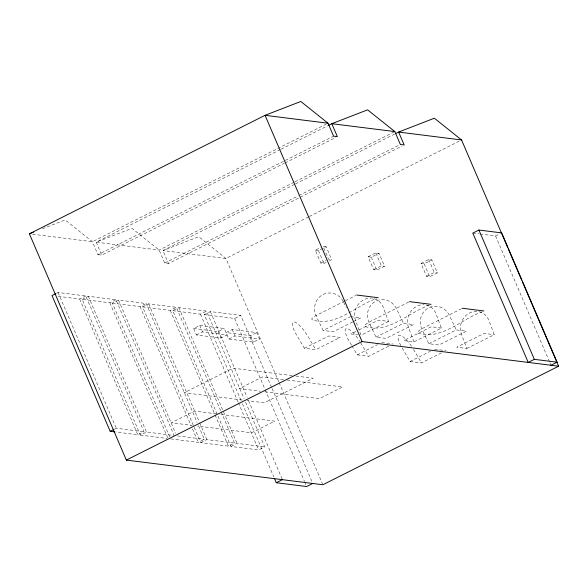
<?xml version="1.0" encoding="UTF-8"?>
<svg xmlns="http://www.w3.org/2000/svg" width="588" height="588" viewBox="0 0 588 588"><rect width="100%" height="100%" fill="white"/><g stroke="black" fill="none" stroke-linecap="round" stroke-linejoin="round"><path stroke-width="0.44" stroke-dasharray="2.94 2.21" d="M326.384 124.046L92.404 241.705L30.297 233.928M280.278 149.617L96.204 242.183L101.731 255.111L284.188 163.368M281.093 149.205L327.722 125.758M42.417 228.769L65.202 219.941L92.404 241.705L97.931 254.641L284.482 160.833M285.298 160.421L333.572 136.151M285.004 162.957L335.733 137.452M56.58 293.258L58.102 292.486L85.767 295.955L143.957 431.717L137.857 434.782L115.542 431.989M294.162 182.199L159.157 250.091L96.204 242.183L131.977 228.313L159.157 250.091L164.684 263.02L168.484 263.498L401.714 146.221M294.985 181.788L394.835 131.58M294.691 184.323L162.95 250.561L168.484 263.498M295.507 183.912L394.541 134.115M58.249 296.337L79.667 299.027L85.767 295.955M82.195 299.343L88.303 296.271L115.961 299.74L174.151 435.502L146.486 432.033L140.385 435.098L82.195 299.343L109.86 302.813L115.961 299.74M164.684 263.02L298.079 195.944M298.895 195.532L398.738 145.332M198.56 425.793L204.345 439.287L198.244 442.352L170.579 438.883L112.396 303.129L118.497 300.064L146.162 303.533L197.12 422.427M308.582 216.899L225.91 258.477L162.95 250.561L198.744 236.685L225.91 258.477L278.741 381.737M309.406 216.487L459.11 141.208M112.396 303.129L140.062 306.598L146.162 303.533M221.169 411.872L234.538 443.073L228.438 446.145L200.773 442.676L142.59 306.914L148.691 303.849L176.356 307.318L220.809 411.034M142.59 306.914L170.255 310.383L176.356 307.318M245.578 402.17L264.732 446.858L258.632 449.93L230.974 446.461L172.784 310.699L178.884 307.634L206.55 311.103L244.138 398.796M326.281 262.314L323.973 263.475L320.842 263.086L315.3 250.157L320.703 247.438M315.3 250.157L318.431 250.547L326.142 246.673L331.683 259.602L329.368 260.763M172.784 310.699L200.449 314.168L206.55 311.103M240.984 400.369L204.249 314.646L210.35 311.581L240.72 315.389L271.7 387.661M320.842 263.086L326.244 260.374M196.421 334.969L202.522 331.897L227.041 334.976L220.941 338.041L196.421 334.969L193.65 328.501L199.751 325.436L224.271 328.508L228.872 339.033L253.391 342.113L259.492 339.041L256.721 332.58L232.201 329.5L226.101 332.573L250.62 335.645L256.721 332.58M204.249 314.646L234.619 318.453L240.72 315.389M193.65 328.501L218.17 331.573L224.271 328.508M368.154 256.787L375.872 252.906L379.003 253.296L384.537 266.224L376.827 270.105L373.696 269.716L368.154 256.787L371.285 257.176L379.003 253.296M228.872 339.033L234.972 335.969L259.492 339.041M373.696 269.716L381.414 265.835L384.537 266.224M344.619 301.093L315.264 315.962L311.714 318.659L312.199 319.923C336.167 327.281 355.608 305.664 376.54 298.528M345.421 300.689L355.894 295.426M421.015 263.409L428.725 259.536L431.857 259.925L437.399 272.854L429.681 276.735L426.557 276.338L421.015 263.409L424.139 263.806L431.857 259.925M480.102 234.024L495.588 235.964L500.168 233.664M114.763 429.012L116.292 428.248L143.957 431.717M426.557 276.338L434.267 272.464L437.399 272.854M343.252 301.35A16.119 15.325 76.2 0 0 322.628 294.728A16.119 15.325 76.2 0 0 316.204 315.947L323.128 330.463L350.58 316.653M352.631 321.989L333.256 331.728L323.128 330.463M353.439 321.577L360.709 317.924L351.426 316.763M304.386 348.236L328.788 335.961L340.18 337.387L315.778 349.662L304.386 348.236L296.418 334.712A16.119 4.425 55.7 0 1 294.14 321.908A16.119 4.425 55.7 0 1 307.803 336.138L315.778 349.662M408.756 302.048L368.117 322.584L364.575 325.282L365.06 326.553C389.021 333.911 408.462 312.294 429.402 305.157M355.814 331.514L350.97 333.955L357.724 334.8M359.048 329.89L378.422 320.144L388.55 321.416L383.111 307.09A16.119 14.531 -68 0 0 372.079 298.19M388.55 321.416L361.098 335.219L355.659 320.894A16.119 14.531 -68 0 1 371.256 298.109M375.982 337.086L403.441 323.282L413.562 324.554L386.11 338.357L375.982 337.086L369.058 322.577A16.119 15.325 76.2 0 1 375.864 301.159A16.119 15.325 76.2 0 1 396.518 308.766L403.441 323.282M351.933 345.847L357.247 354.858L377.584 344.634M461.609 308.678L420.979 329.214L417.429 331.911L417.914 333.175C441.882 340.54 461.323 318.924 482.256 311.787M357.247 354.858L368.632 356.291L388.969 346.06M200.773 442.676L206.873 439.603L234.538 443.073M441.404 328.045L431.283 326.774L403.831 340.577L413.952 341.849L441.404 328.045L435.973 313.72A16.119 14.531 -68 0 0 424.933 304.812M428.843 343.715L456.295 329.912L466.424 331.184L438.964 344.987L428.843 343.715L421.919 329.199A16.119 15.325 76.2 0 1 428.718 307.789A16.119 15.325 76.2 0 1 449.372 315.396L456.295 329.912M230.974 446.461L237.074 443.389L264.732 446.858M402.126 347.971L410.101 361.488L430.438 351.264M410.101 361.488L421.493 362.914L441.831 352.69M466.813 348.478L494.265 334.675L488.826 320.342A16.119 14.531 -68 0 0 469.665 312.919A16.119 14.531 -68 0 0 461.374 334.146L466.813 348.478L456.685 347.207L484.137 333.403L494.265 334.675M472.811 233.113L479.191 233.906M326.142 246.673L323.01 246.276L328.552 259.205L331.683 259.602M97.931 254.641L101.731 255.111M381.649 342.591L393.041 344.017M434.503 349.221L445.895 350.646M292.214 375.607L233.01 368.184L184.206 392.725L242.499 400.031M295.86 376.063L313.161 378.231L264.357 402.773L247.048 400.604M283.438 379.561L262.483 376.93L239.301 388.587L260.256 391.218M287.076 380.017L342.642 386.985L319.46 398.642L264.806 391.792M216.391 413.842L194.532 411.1L171.351 422.757L192.298 425.389M220.948 414.415L274.684 421.155L251.502 432.812L197.766 426.072M177.576 435.928L204.345 439.287M140.385 435.098L167.154 438.457M413.518 349.397L421.493 362.914M360.664 342.767L368.632 356.291M351.484 345.097L349.272 341.341A16.119 4.425 55.7 0 1 346.692 328.516A16.119 4.425 55.7 0 1 359.738 341.26M343.657 302.144L346.347 307.789M495.588 235.964L549.567 361.899M549.927 362.737L551.007 365.258M428.725 259.536L434.267 272.464M424.139 263.806L429.681 276.735M375.872 252.906L381.414 265.835M371.285 257.176L376.827 270.105M318.431 250.547L323.973 263.475M279.102 382.582L322.525 483.895M250.62 335.645L253.391 342.113M272.06 388.499L312.757 483.468M234.619 318.453L264.879 389.05M265.239 389.888L304.496 481.491M304.856 482.336L305.936 484.857M232.201 329.5L234.972 335.969M210.35 311.581L247.085 397.297M248.526 400.663L282.027 478.816M218.17 331.573L220.941 338.041M242.425 403.728L273.765 476.846M200.449 314.168L238.037 401.861M238.397 402.706L258.632 449.93M199.751 325.436L202.522 331.897M178.884 307.634L237.074 443.389M170.255 310.383L214.708 414.099M215.068 414.944L228.438 446.145M148.691 303.849L199.288 421.897M199.648 422.743L206.873 439.603M140.062 306.598L191.019 425.491M192.46 428.865L198.244 442.352M118.497 300.064L175.599 433.29M109.86 302.813L167.69 437.729M88.303 296.271L146.486 432.033M79.667 299.027L137.857 434.782M58.102 292.486L116.292 428.248M413.952 341.849L408.513 327.523A16.119 14.531 -68 0 1 424.11 304.738M400.876 345.715A16.119 4.425 55.7 0 1 399.855 335.16A16.119 4.425 55.7 0 1 412.107 347.126"/><path stroke-width="0.88" d="M522.394 281.792L558.6 366.214L322.885 484.74L126.347 460.095L29.4 233.818L265.063 115.314L300.813 101.467L328.016 123.223L333.572 136.151L337.365 136.629L331.816 123.701L367.588 109.838L394.835 131.58L400.377 144.508L404.176 144.986L398.627 132.057L434.356 118.21L461.565 139.973L507.547 247.18M328.545 125.347L331.816 123.701L394.835 131.58M55.816 293.64L52.001 295.558L110.191 431.313L114.653 431.871M395.356 133.704L398.627 132.057L461.565 139.973M478.911 230.04L472.811 233.113L528.222 362.399L534.323 359.334L557.108 362.193L501.689 232.899L478.911 230.04L534.323 359.334M110.191 431.313L114.006 429.394M126.347 460.095L362.061 341.569L558.6 366.214M274.486 478.522L276.286 482.726L282.387 479.661M312.757 483.468L306.657 486.533L276.286 482.726M551.007 365.258L557.108 362.193M29.4 233.818L33.472 232.238M328.016 123.223L265.063 115.314L362.061 341.569M356.695 295.022L378.172 297.712M409.557 301.644L431.033 304.334M462.418 308.274L483.895 310.964M508.275 248.871L521.666 280.108"/></g></svg>
